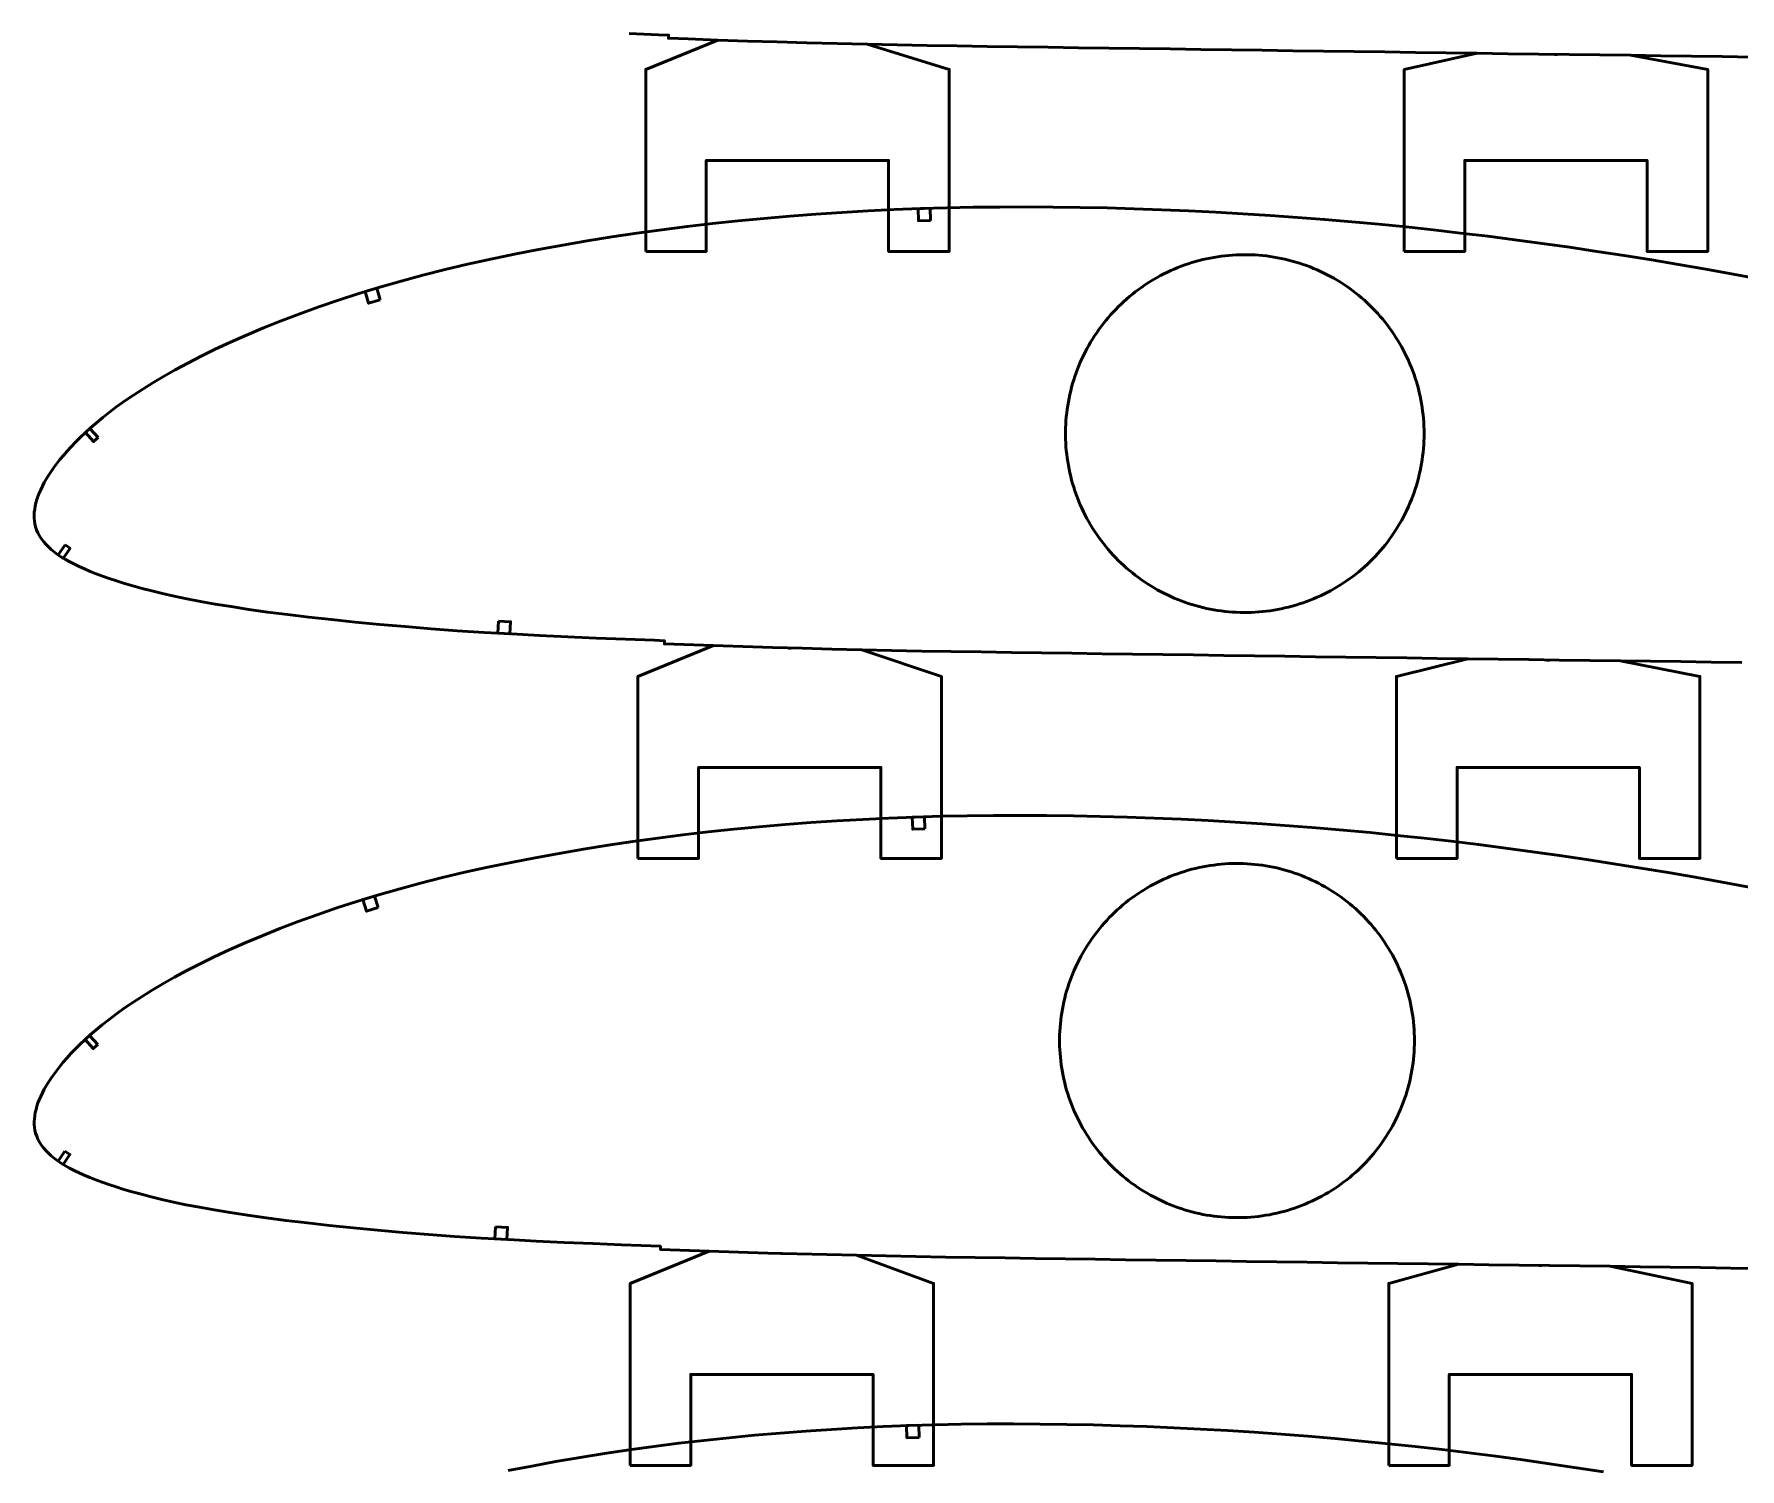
# Model space of a CAD drawing. Header units: metres. Extents: x -32 to 1074, y -15727 to -24.
# Drawn here: x -2 to 560, y -2441 to -1968 of the extents above; entities that cross this region are included whole.
import ezdxf

# ---------------------------------------------------------------- set-up
doc = ezdxf.new("R2010")
doc.units = ezdxf.units.M
doc.layers.add('Layer', color=7, linetype='Continuous', lineweight=50)

msp = doc.modelspace()

# ---------------------------------------------------------------- linework, layer by layer
at = {"layer": 'Layer', "color": 1}
for p, q in [((249.87, -1971.11), (249.87, -1971.61)), ((499.87, -1975.04), (499.87, -1975.54)), ((247.3, -2170.63), (247.3, -2171.13)), ((497.3, -2174.57), (497.3, -2175.07)), ((244.74, -2370.15), (244.74, -2370.65)), ((494.74, -2374.09), (494.74, -2374.59))]:
    msp.add_line(p, q, dxfattribs=at)
at = {"layer": 'Layer'}
for points in [[(194.39, -1968.19), (204.11, -1968.57), (207.37, -1968.69), (207.33, -1969.74), (213.83, -1969.98), (223.61, -1970.33), (233.37, -1970.65), (243.17, -1970.94), (253.01, -1971.2), (262.9, -1971.44), (272.8, -1971.68), (282.7, -1971.9), (292.58, -1972.1), (302.49, -1972.27), (312.44, -1972.42), (322.44, -1972.56), (332.46, -1972.71), (342.5, -1972.86), (352.55, -1973.01), (362.63, -1973.15), (372.74, -1973.28), (382.85, -1973.42), (392.96, -1973.56), (403.07, -1973.71), (413.19, -1973.86), (423.29, -1974), (433.4, -1974.14), (443.51, -1974.27), (453.62, -1974.4), (463.73, -1974.54), (473.85, -1974.69), (483.96, -1974.83), (494.07, -1974.97), (504.18, -1975.1), (514.29, -1975.23), (524.39, -1975.36), (534.47, -1975.49), (544.55, -1975.64), (554.63, -1975.8), (564.7, -1975.96)], [(194.39, -1968.19), (204.11, -1968.57), (207.37, -1968.69), (207.33, -1969.74), (213.83, -1969.98), (223.61, -1970.33), (233.37, -1970.65), (243.17, -1970.94), (253.01, -1971.2), (262.9, -1971.44), (272.8, -1971.68), (282.7, -1971.9), (292.58, -1972.1), (302.49, -1972.27), (312.44, -1972.42), (322.44, -1972.56), (332.46, -1972.71), (342.5, -1972.86), (352.55, -1973.01), (362.63, -1973.15), (372.74, -1973.28), (382.85, -1973.42), (392.96, -1973.56), (403.07, -1973.71), (413.19, -1973.86), (423.29, -1974), (433.4, -1974.14), (443.51, -1974.27), (453.62, -1974.4), (463.73, -1974.54), (473.85, -1974.69), (483.96, -1974.83), (494.07, -1974.97), (504.18, -1975.1), (514.29, -1975.23), (524.39, -1975.36), (534.47, -1975.49), (544.55, -1975.64), (554.63, -1975.8), (564.7, -1975.96)], [(567.2, -2049.13), (558.26, -2047.47), (549.28, -2045.85), (540.29, -2044.29), (531.3, -2042.79), (522.3, -2041.34), (513.3, -2039.95), (504.31, -2038.62), (495.32, -2037.35), (486.34, -2036.14), (477.37, -2034.99), (468.39, -2033.91), (459.43, -2032.89), (450.46, -2031.93), (441.5, -2031.04), (432.54, -2030.21), (423.59, -2029.45), (414.63, -2028.75), (405.66, -2028.12), (396.69, -2027.55), (387.73, -2027.05), (378.77, -2026.6), (369.82, -2026.23), (360.88, -2025.92), (351.96, -2025.67), (343.05, -2025.49), (334.16, -2025.38), (325.31, -2025.33), (316.52, -2025.35), (307.78, -2025.44), (299.1, -2025.61), (290.44, -2025.88), (281.79, -2026.22), (273.15, -2026.65), (264.53, -2027.15), (255.93, -2027.72), (247.36, -2028.38), (238.83, -2029.12), (230.34, -2029.93), (221.89, -2030.82), (213.5, -2031.79), (205.16, -2032.84), (196.89, -2033.98), (188.69, -2035.19), (180.56, -2036.5), (172.48, -2037.9), (164.47, -2039.37), (156.55, -2040.91), (148.78, -2042.52), (141.16, -2044.19), (133.7, -2045.95), (126.39, -2047.8), (119.23, -2049.73), (112.21, -2051.75), (105.34, -2053.85), (98.64, -2056.01), (92.14, -2058.24), (85.83, -2060.53), (79.73, -2062.86), (73.88, -2065.21), (68.29, -2067.55), (62.99, -2069.89), (57.99, -2072.21), (53.29, -2074.5), (48.89, -2076.76), (44.78, -2078.99), (40.95, -2081.16), (37.38, -2083.28), (34.07, -2085.33), (31, -2087.32), (28.17, -2089.25), (25.55, -2091.12), (23.13, -2092.95), (20.88, -2094.73), (18.8, -2096.46), (16.87, -2098.13), (15.08, -2099.75), (13.42, -2101.32), (11.88, -2102.85), (10.46, -2104.33), (9.14, -2105.78), (7.92, -2107.2), (6.78, -2108.58), (5.74, -2109.91), (4.77, -2111.23), (3.88, -2112.52), (3.04, -2113.77), (2.29, -2114.97), (1.62, -2116.15), (1.01, -2117.34), (0.44, -2118.51), (-0.06, -2119.61), (-0.48, -2120.69), (-0.83, -2121.77), (-1.12, -2122.85), (-1.36, -2123.89), (-1.54, -2124.91), (-1.66, -2125.92), (-1.73, -2126.87), (-1.73, -2127.83), (-1.65, -2128.79), (-1.49, -2129.77), (-1.23, -2130.75), (-0.9, -2131.73), (-0.48, -2132.7), (0.03, -2133.65), (0.63, -2134.6), (1.33, -2135.52), (2.11, -2136.44), (2.99, -2137.33), (3.94, -2138.21), (4.98, -2139.07), (6.1, -2139.9), (7.31, -2140.72), (8.63, -2141.51), (10.04, -2142.3), (11.55, -2143.07), (13.17, -2143.84), (14.9, -2144.61), (16.74, -2145.39), (18.71, -2146.18), (20.8, -2146.97), (23.04, -2147.77), (25.45, -2148.56), (28.04, -2149.36), (30.83, -2150.17), (33.85, -2150.99), (37.11, -2151.84), (40.63, -2152.7), (44.44, -2153.57), (48.58, -2154.44), (53.07, -2155.31), (57.95, -2156.17), (63.27, -2157.03), (69.01, -2157.91), (75.19, -2158.79), (81.79, -2159.66), (88.81, -2160.49), (96.25, -2161.3), (104.07, -2162.09), (112.2, -2162.86), (120.56, -2163.61), (129.09, -2164.31), (137.76, -2164.95), (146.59, -2165.51), (155.62, -2166.02), (164.81, -2166.5), (174.13, -2166.95), (183.57, -2167.36), (193.14, -2167.75), (202.8, -2168.12), (206.04, -2168.24), (206, -2169.29), (212.46, -2169.53), (222.17, -2169.88), (231.88, -2170.2), (241.61, -2170.48), (251.39, -2170.74), (261.21, -2170.98), (271.05, -2171.22), (280.88, -2171.44), (290.71, -2171.64), (300.55, -2171.8), (310.44, -2171.95), (320.37, -2172.09), (330.33, -2172.24), (340.3, -2172.39), (350.29, -2172.54), (360.31, -2172.68), (370.34, -2172.81), (380.39, -2172.94), (390.44, -2173.09), (400.49, -2173.23), (410.54, -2173.38), (420.58, -2173.52), (430.62, -2173.66), (440.66, -2173.79), (450.71, -2173.92), (460.76, -2174.06), (470.81, -2174.21), (480.86, -2174.35), (490.9, -2174.49), (500.95, -2174.62), (510.99, -2174.74), (521.02, -2174.87), (531.05, -2175.01), (541.06, -2175.15), (551.07, -2175.31), (561.08, -2175.47)], [(567.2, -2049.13), (558.26, -2047.47), (549.28, -2045.85), (540.29, -2044.29), (531.3, -2042.79), (522.3, -2041.34), (513.3, -2039.95), (504.31, -2038.62), (495.32, -2037.35), (486.34, -2036.14), (477.37, -2034.99), (468.39, -2033.91), (459.43, -2032.89), (450.46, -2031.93), (441.5, -2031.04), (432.54, -2030.21), (423.59, -2029.45), (414.63, -2028.75), (405.66, -2028.12), (396.69, -2027.55), (387.73, -2027.05), (378.77, -2026.6), (369.82, -2026.23), (360.88, -2025.92), (351.96, -2025.67), (343.05, -2025.49), (334.16, -2025.38), (325.31, -2025.33), (316.52, -2025.35), (307.78, -2025.44), (299.1, -2025.61), (290.44, -2025.88), (281.79, -2026.22), (273.15, -2026.65), (264.53, -2027.15), (255.93, -2027.72), (247.36, -2028.38), (238.83, -2029.12), (230.34, -2029.93), (221.89, -2030.82), (213.5, -2031.79), (205.16, -2032.84), (196.89, -2033.98), (188.69, -2035.19), (180.56, -2036.5), (172.48, -2037.9), (164.47, -2039.37), (156.55, -2040.91), (148.78, -2042.52), (141.16, -2044.19), (133.7, -2045.95), (126.39, -2047.8), (119.23, -2049.73), (112.21, -2051.75), (105.34, -2053.85), (98.64, -2056.01), (92.14, -2058.24), (85.83, -2060.53), (79.73, -2062.86), (73.88, -2065.21), (68.29, -2067.55), (62.99, -2069.89), (57.99, -2072.21), (53.29, -2074.5), (48.89, -2076.76), (44.78, -2078.99), (40.95, -2081.16), (37.38, -2083.28), (34.07, -2085.33), (31, -2087.32), (28.17, -2089.25), (25.55, -2091.12), (23.13, -2092.95), (20.88, -2094.73), (18.8, -2096.46), (16.87, -2098.13), (15.08, -2099.75), (13.42, -2101.32), (11.88, -2102.85), (10.46, -2104.33), (9.14, -2105.78), (7.92, -2107.2), (6.78, -2108.58), (5.74, -2109.91), (4.77, -2111.23), (3.88, -2112.52), (3.04, -2113.77), (2.29, -2114.97), (1.62, -2116.15), (1.01, -2117.34), (0.44, -2118.51), (-0.06, -2119.61), (-0.48, -2120.69), (-0.83, -2121.77), (-1.12, -2122.85), (-1.36, -2123.89), (-1.54, -2124.91), (-1.66, -2125.92), (-1.73, -2126.87), (-1.73, -2127.83), (-1.65, -2128.79), (-1.49, -2129.77), (-1.23, -2130.75), (-0.9, -2131.73), (-0.48, -2132.7), (0.03, -2133.65), (0.63, -2134.6), (1.33, -2135.52), (2.11, -2136.44), (2.99, -2137.33), (3.94, -2138.21), (4.98, -2139.07), (6.1, -2139.9), (7.31, -2140.72), (8.63, -2141.51), (10.04, -2142.3), (11.55, -2143.07), (13.17, -2143.84), (14.9, -2144.61), (16.74, -2145.39), (18.71, -2146.18), (20.8, -2146.97), (23.04, -2147.77), (25.45, -2148.56), (28.04, -2149.36), (30.83, -2150.17), (33.85, -2150.99), (37.11, -2151.84), (40.63, -2152.7), (44.44, -2153.57), (48.58, -2154.44), (53.07, -2155.31), (57.95, -2156.17), (63.27, -2157.03), (69.01, -2157.91), (75.19, -2158.79), (81.79, -2159.66), (88.81, -2160.49), (96.25, -2161.3), (104.07, -2162.09), (112.2, -2162.86), (120.56, -2163.61), (129.09, -2164.31), (137.76, -2164.95), (146.59, -2165.51), (155.62, -2166.02), (164.81, -2166.5), (174.13, -2166.95), (183.57, -2167.36), (193.14, -2167.75), (202.8, -2168.12), (206.04, -2168.24), (206, -2169.29), (212.46, -2169.53), (222.17, -2169.88), (231.88, -2170.2), (241.61, -2170.48), (251.39, -2170.74), (261.21, -2170.98), (271.05, -2171.22), (280.88, -2171.44), (290.71, -2171.64), (300.55, -2171.8), (310.44, -2171.95), (320.37, -2172.09), (330.33, -2172.24), (340.3, -2172.39), (350.29, -2172.54), (360.31, -2172.68), (370.34, -2172.81), (380.39, -2172.94), (390.44, -2173.09), (400.49, -2173.23), (410.54, -2173.38), (420.58, -2173.52), (430.62, -2173.66), (440.66, -2173.79), (450.71, -2173.92), (460.76, -2174.06), (470.81, -2174.21), (480.86, -2174.35), (490.9, -2174.49), (500.95, -2174.62), (510.99, -2174.74), (521.02, -2174.87), (531.05, -2175.01), (541.06, -2175.15), (551.07, -2175.31), (561.08, -2175.47)], [(293.72, -2029.78), (289.72, -2029.9), (289.6, -2025.9), (293.6, -2025.78), (293.72, -2029.78)], [(112.36, -2055.88), (108.53, -2057.05), (107.37, -2053.23), (111.19, -2052.06), (112.36, -2055.88)], [(19.36, -2101.26), (17.88, -2102.61), (15.19, -2099.64), (16.68, -2098.3), (19.36, -2101.26)], [(8.46, -2136.67), (10.12, -2137.79), (7.9, -2141.11), (6.24, -2140), (8.46, -2136.67)], [(151.35, -2161.77), (155.34, -2162), (155.11, -2165.99), (151.12, -2165.77), (151.35, -2161.77)], [(563.54, -2249.47), (554.65, -2247.81), (545.74, -2246.21), (536.8, -2244.66), (527.87, -2243.17), (518.92, -2241.73), (509.98, -2240.35), (501.05, -2239.02), (492.12, -2237.76), (483.2, -2236.56), (474.28, -2235.42), (465.37, -2234.34), (456.46, -2233.33), (447.55, -2232.38), (438.65, -2231.49), (429.75, -2230.67), (420.85, -2229.91), (411.95, -2229.22), (403.04, -2228.6), (394.13, -2228.03), (385.22, -2227.53), (376.32, -2227.09), (367.43, -2226.71), (358.55, -2226.4), (349.68, -2226.16), (340.83, -2225.98), (332, -2225.87), (323.21, -2225.82), (314.48, -2225.84), (305.8, -2225.93), (297.17, -2226.1), (288.56, -2226.36), (279.97, -2226.71), (271.39, -2227.13), (262.82, -2227.63), (254.28, -2228.2), (245.77, -2228.85), (237.29, -2229.58), (228.85, -2230.39), (220.46, -2231.27), (212.12, -2232.24), (203.84, -2233.29), (195.62, -2234.41), (187.47, -2235.62), (179.39, -2236.92), (171.37, -2238.31), (163.4, -2239.78), (155.54, -2241.3), (147.82, -2242.9), (140.25, -2244.56), (132.84, -2246.31), (125.58, -2248.14), (118.46, -2250.06), (111.48, -2252.07), (104.66, -2254.15), (98.01, -2256.31), (91.54, -2258.52), (85.28, -2260.79), (79.22, -2263.11), (73.4, -2265.44), (67.85, -2267.77), (62.58, -2270.09), (57.62, -2272.39), (52.95, -2274.67), (48.58, -2276.92), (44.5, -2279.13), (40.69, -2281.29), (37.14, -2283.39), (33.85, -2285.43), (30.81, -2287.41), (27.99, -2289.33), (25.39, -2291.19), (22.98, -2293.01), (20.75, -2294.77), (18.68, -2296.49), (16.77, -2298.15), (14.99, -2299.76), (13.34, -2301.32), (11.81, -2302.84), (10.4, -2304.31), (9.09, -2305.75), (7.87, -2307.16), (6.75, -2308.53), (5.71, -2309.85), (4.75, -2311.16), (3.86, -2312.44), (3.03, -2313.69), (2.28, -2314.88), (1.61, -2316.05), (1.01, -2317.23), (0.45, -2318.39), (-0.05, -2319.49), (-0.47, -2320.55), (-0.81, -2321.63), (-1.1, -2322.7), (-1.34, -2323.74), (-1.52, -2324.75), (-1.64, -2325.76), (-1.71, -2326.7), (-1.71, -2327.65), (-1.63, -2328.61), (-1.47, -2329.57), (-1.22, -2330.55), (-0.88, -2331.52), (-0.46, -2332.48), (0.04, -2333.43), (0.63, -2334.37), (1.33, -2335.29), (2.11, -2336.19), (2.97, -2337.08), (3.92, -2337.96), (4.95, -2338.81), (6.06, -2339.64), (7.27, -2340.45), (8.57, -2341.24), (9.98, -2342.01), (11.48, -2342.78), (13.09, -2343.55), (14.81, -2344.32), (16.64, -2345.09), (18.59, -2345.87), (20.67, -2346.66), (22.9, -2347.45), (25.28, -2348.24), (27.86, -2349.03), (30.64, -2349.83), (33.64, -2350.65), (36.87, -2351.49), (40.37, -2352.35), (44.16, -2353.21), (48.26, -2354.08), (52.73, -2354.94), (57.58, -2355.79), (62.86, -2356.65), (68.57, -2357.53), (74.7, -2358.4), (81.26, -2359.26), (88.24, -2360.09), (95.63, -2360.9), (103.4, -2361.68), (111.48, -2362.45), (119.78, -2363.19), (128.26, -2363.88), (136.87, -2364.52), (145.65, -2365.08), (154.61, -2365.59), (163.74, -2366.06), (173.01, -2366.51), (182.39, -2366.91), (191.89, -2367.3), (201.49, -2367.67), (204.71, -2367.79), (204.67, -2368.84), (211.09, -2369.08), (220.74, -2369.42), (230.38, -2369.74), (240.05, -2370.02), (249.76, -2370.28), (259.52, -2370.52), (269.3, -2370.75), (279.07, -2370.97), (288.83, -2371.17), (298.61, -2371.34), (308.43, -2371.48), (318.3, -2371.62), (328.19, -2371.77), (338.11, -2371.92), (348.03, -2372.07), (357.98, -2372.2), (367.95, -2372.34), (377.93, -2372.47), (387.92, -2372.61), (397.9, -2372.76), (407.89, -2372.9), (417.86, -2373.05), (427.83, -2373.18), (437.82, -2373.31), (447.8, -2373.44), (457.78, -2373.58), (467.77, -2373.72), (477.75, -2373.87), (487.73, -2374), (497.71, -2374.13), (507.69, -2374.26), (517.66, -2374.38), (527.62, -2374.52), (537.56, -2374.67), (547.51, -2374.82), (557.45, -2374.98), (567.39, -2375.15)], [(563.54, -2249.47), (554.65, -2247.81), (545.74, -2246.21), (536.8, -2244.66), (527.87, -2243.17), (518.92, -2241.73), (509.98, -2240.35), (501.05, -2239.02), (492.12, -2237.76), (483.2, -2236.56), (474.28, -2235.42), (465.37, -2234.34), (456.46, -2233.33), (447.55, -2232.38), (438.65, -2231.49), (429.75, -2230.67), (420.85, -2229.91), (411.95, -2229.22), (403.04, -2228.6), (394.13, -2228.03), (385.22, -2227.53), (376.32, -2227.09), (367.43, -2226.71), (358.55, -2226.4), (349.68, -2226.16), (340.83, -2225.98), (332, -2225.87), (323.21, -2225.82), (314.48, -2225.84), (305.8, -2225.93), (297.17, -2226.1), (288.56, -2226.36), (279.97, -2226.71), (271.39, -2227.13), (262.82, -2227.63), (254.28, -2228.2), (245.77, -2228.85), (237.29, -2229.58), (228.85, -2230.39), (220.46, -2231.27), (212.12, -2232.24), (203.84, -2233.29), (195.62, -2234.41), (187.47, -2235.62), (179.39, -2236.92), (171.37, -2238.31), (163.4, -2239.78), (155.54, -2241.3), (147.82, -2242.9), (140.25, -2244.56), (132.84, -2246.31), (125.58, -2248.14), (118.46, -2250.06), (111.48, -2252.07), (104.66, -2254.15), (98.01, -2256.31), (91.54, -2258.52), (85.28, -2260.79), (79.22, -2263.11), (73.4, -2265.44), (67.85, -2267.77), (62.58, -2270.09), (57.62, -2272.39), (52.95, -2274.67), (48.58, -2276.92), (44.5, -2279.13), (40.69, -2281.29), (37.14, -2283.39), (33.85, -2285.43), (30.81, -2287.41), (27.99, -2289.33), (25.39, -2291.19), (22.98, -2293.01), (20.75, -2294.77), (18.68, -2296.49), (16.77, -2298.15), (14.99, -2299.76), (13.34, -2301.32), (11.81, -2302.84), (10.4, -2304.31), (9.09, -2305.75), (7.87, -2307.16), (6.75, -2308.53), (5.71, -2309.85), (4.75, -2311.16), (3.86, -2312.44), (3.03, -2313.69), (2.28, -2314.88), (1.61, -2316.05), (1.01, -2317.23), (0.45, -2318.39), (-0.05, -2319.49), (-0.47, -2320.55), (-0.81, -2321.63), (-1.1, -2322.7), (-1.34, -2323.74), (-1.52, -2324.75), (-1.64, -2325.76), (-1.71, -2326.7), (-1.71, -2327.65), (-1.63, -2328.61), (-1.47, -2329.57), (-1.22, -2330.55), (-0.88, -2331.52), (-0.46, -2332.48), (0.04, -2333.43), (0.63, -2334.37), (1.33, -2335.29), (2.11, -2336.19), (2.97, -2337.08), (3.92, -2337.96), (4.95, -2338.81), (6.06, -2339.64), (7.27, -2340.45), (8.57, -2341.24), (9.98, -2342.01), (11.48, -2342.78), (13.09, -2343.55), (14.81, -2344.32), (16.64, -2345.09), (18.59, -2345.87), (20.67, -2346.66), (22.9, -2347.45), (25.28, -2348.24), (27.86, -2349.03), (30.64, -2349.83), (33.64, -2350.65), (36.87, -2351.49), (40.37, -2352.35), (44.16, -2353.21), (48.26, -2354.08), (52.73, -2354.94), (57.58, -2355.79), (62.86, -2356.65), (68.57, -2357.53), (74.7, -2358.4), (81.26, -2359.26), (88.24, -2360.09), (95.63, -2360.9), (103.4, -2361.68), (111.48, -2362.45), (119.78, -2363.19), (128.26, -2363.88), (136.87, -2364.52), (145.65, -2365.08), (154.61, -2365.59), (163.74, -2366.06), (173.01, -2366.51), (182.39, -2366.91), (191.89, -2367.3), (201.49, -2367.67), (204.71, -2367.79), (204.67, -2368.84), (211.09, -2369.08), (220.74, -2369.42), (230.38, -2369.74), (240.05, -2370.02), (249.76, -2370.28), (259.52, -2370.52), (269.3, -2370.75), (279.07, -2370.97), (288.83, -2371.17), (298.61, -2371.34), (308.43, -2371.48), (318.3, -2371.62), (328.19, -2371.77), (338.11, -2371.92), (348.03, -2372.07), (357.98, -2372.2), (367.95, -2372.34), (377.93, -2372.47), (387.92, -2372.61), (397.9, -2372.76), (407.89, -2372.9), (417.86, -2373.05), (427.83, -2373.18), (437.82, -2373.31), (447.8, -2373.44), (457.78, -2373.58), (467.77, -2373.72), (477.75, -2373.87), (487.73, -2374), (497.71, -2374.13), (507.69, -2374.26), (517.66, -2374.38), (527.62, -2374.52), (537.56, -2374.67), (547.51, -2374.82), (557.45, -2374.98), (567.39, -2375.15)], [(291.83, -2230.27), (287.84, -2230.39), (287.71, -2226.39), (291.71, -2226.27), (291.83, -2230.27)], [(111.66, -2256.2), (107.83, -2257.37), (106.66, -2253.54), (110.49, -2252.37), (111.66, -2256.2)], [(19.27, -2301.28), (17.78, -2302.62), (15.1, -2299.65), (16.58, -2298.31), (19.27, -2301.28)], [(8.42, -2336.4), (10.08, -2337.52), (7.86, -2340.84), (6.2, -2339.73), (8.42, -2336.4)], [(150.36, -2361.34), (154.35, -2361.57), (154.13, -2365.56), (150.13, -2365.33), (150.36, -2361.34)], [(515.55, -2442.12), (506.67, -2440.74), (497.79, -2439.43), (488.92, -2438.17), (480.06, -2436.98), (471.2, -2435.85), (462.34, -2434.78), (453.49, -2433.77), (444.64, -2432.83), (435.8, -2431.95), (426.96, -2431.13), (418.12, -2430.38), (409.27, -2429.69), (400.42, -2429.07), (391.57, -2428.51), (382.72, -2428.01), (373.87, -2427.57), (365.04, -2427.2), (356.22, -2426.89), (347.41, -2426.65), (338.62, -2426.47), (329.84, -2426.36), (321.11, -2426.31), (312.43, -2426.33), (303.81, -2426.42), (295.24, -2426.59), (286.69, -2426.85), (278.15, -2427.2), (269.62, -2427.61), (261.11, -2428.11), (252.63, -2428.68), (244.17, -2429.33), (235.75, -2430.05), (227.36, -2430.85), (219.03, -2431.73), (210.74, -2432.69), (202.52, -2433.73), (194.35, -2434.85), (186.25, -2436.05), (178.23, -2437.34), (170.26, -2438.72), (162.34, -2440.18), (154.53, -2441.7)], [(515.55, -2442.12), (506.67, -2440.74), (497.79, -2439.43), (488.92, -2438.17), (480.06, -2436.98), (471.2, -2435.85), (462.34, -2434.78), (453.49, -2433.77), (444.64, -2432.83), (435.8, -2431.95), (426.96, -2431.13), (418.12, -2430.38), (409.27, -2429.69), (400.42, -2429.07), (391.57, -2428.51), (382.72, -2428.01), (373.87, -2427.57), (365.04, -2427.2), (356.22, -2426.89), (347.41, -2426.65), (338.62, -2426.47), (329.84, -2426.36), (321.11, -2426.31), (312.43, -2426.33), (303.81, -2426.42), (295.24, -2426.59), (286.69, -2426.85), (278.15, -2427.2), (269.62, -2427.61), (261.11, -2428.11), (252.63, -2428.68), (244.17, -2429.33), (235.75, -2430.05), (227.36, -2430.85), (219.03, -2431.73), (210.74, -2432.69), (202.52, -2433.73), (194.35, -2434.85), (186.25, -2436.05), (178.23, -2437.34), (170.26, -2438.72), (162.34, -2440.18), (154.53, -2441.7)], [(289.95, -2430.76), (285.95, -2430.88), (285.83, -2426.88), (289.83, -2426.76), (289.95, -2430.76)]]:
    msp.add_lwpolyline(points, dxfattribs=at)
at = {"layer": 'Layer', "color": 1}
for points in [[(199.87, -2040), (199.87, -1980), (223.61, -1970.33), (233.37, -1970.65), (243.17, -1970.94), (253.01, -1971.2), (262.9, -1971.44), (272.8, -1971.68), (299.87, -1980), (299.87, -2040), (279.92, -2040), (279.92, -2010), (219.82, -2010), (219.82, -2040)], [(449.87, -2040), (449.87, -1980), (473.85, -1974.69), (483.96, -1974.83), (494.07, -1974.97), (504.18, -1975.1), (514.29, -1975.23), (524.39, -1975.36), (549.87, -1980), (549.87, -2040), (529.92, -2040), (529.92, -2010), (469.82, -2010), (469.82, -2040)], [(197.3, -2240), (197.3, -2180), (222.17, -2169.88), (231.88, -2170.2), (241.61, -2170.48), (251.39, -2170.74), (261.21, -2170.98), (271.05, -2171.22), (297.3, -2180), (297.3, -2240), (277.35, -2240), (277.35, -2210), (217.25, -2210), (217.25, -2240)], [(447.3, -2240), (447.3, -2180), (470.81, -2174.21), (480.86, -2174.35), (490.9, -2174.49), (500.95, -2174.62), (510.99, -2174.74), (521.02, -2174.87), (547.3, -2180), (547.3, -2240), (527.35, -2240), (527.35, -2210), (467.25, -2210), (467.25, -2240)], [(194.74, -2440), (194.74, -2380), (220.74, -2369.42), (230.38, -2369.74), (240.05, -2370.02), (249.76, -2370.28), (259.52, -2370.52), (269.3, -2370.75), (294.74, -2380), (294.74, -2440), (274.79, -2440), (274.79, -2410), (214.69, -2410), (214.69, -2440)], [(444.74, -2440), (444.74, -2380), (467.77, -2373.72), (477.75, -2373.87), (487.73, -2374), (497.71, -2374.13), (507.69, -2374.26), (517.66, -2374.38), (544.74, -2380), (544.74, -2440), (524.79, -2440), (524.79, -2410), (464.69, -2410), (464.69, -2440)]]:
    msp.add_lwpolyline(points, close=True, dxfattribs=at)
at = {"layer": 'Layer'}
for points in [[(456.4, -2100), (456.39, -2098.76), (456.35, -2097.52), (456.28, -2096.29), (456.19, -2095.05), (456.07, -2093.82), (455.93, -2092.59), (455.76, -2091.36), (455.57, -2090.14), (455.35, -2088.92), (455.1, -2087.7), (454.83, -2086.49), (454.53, -2085.29), (454.21, -2084.09), (453.86, -2082.9), (453.49, -2081.72), (453.09, -2080.55), (452.67, -2079.38), (452.22, -2078.23), (451.75, -2077.08), (451.26, -2075.95), (450.74, -2074.82), (450.2, -2073.71), (449.63, -2072.6), (449.04, -2071.51), (448.43, -2070.43), (447.8, -2069.37), (447.14, -2068.32), (446.46, -2067.28), (445.76, -2066.26), (445.04, -2065.25), (444.3, -2064.25), (443.53, -2063.28), (442.75, -2062.32), (441.95, -2061.37), (441.12, -2060.44), (440.28, -2059.53), (439.42, -2058.64), (438.54, -2057.77), (437.64, -2056.91), (436.72, -2056.08), (435.79, -2055.26), (434.84, -2054.46), (433.87, -2053.69), (432.89, -2052.93), (431.89, -2052.2), (430.87, -2051.48), (429.84, -2050.79), (428.8, -2050.12), (427.74, -2049.47), (426.67, -2048.84), (425.59, -2048.24), (424.49, -2047.65), (423.38, -2047.1), (422.26, -2046.56), (421.13, -2046.05), (419.99, -2045.56), (418.84, -2045.1), (417.68, -2044.66), (416.51, -2044.24), (415.33, -2043.85), (414.14, -2043.49), (412.95, -2043.15), (411.75, -2042.83), (410.54, -2042.54), (409.33, -2042.28), (408.11, -2042.04), (406.88, -2041.83), (405.66, -2041.64), (404.43, -2041.47), (403.19, -2041.34), (401.95, -2041.23), (400.72, -2041.14), (399.48, -2041.08), (398.23, -2041.05), (396.99, -2041.05), (395.75, -2041.07), (394.51, -2041.11), (393.27, -2041.18), (392.03, -2041.28), (390.8, -2041.4), (389.56, -2041.55), (388.33, -2041.73), (387.11, -2041.93), (385.89, -2042.16), (384.67, -2042.41), (383.46, -2042.68), (382.26, -2042.99), (381.06, -2043.32), (379.87, -2043.67), (378.69, -2044.05), (377.51, -2044.45), (376.35, -2044.88), (375.19, -2045.33), (374.04, -2045.8), (372.91, -2046.3), (371.78, -2046.83), (370.67, -2047.37), (369.56, -2047.94), (368.47, -2048.54), (367.4, -2049.15), (366.33, -2049.79), (365.28, -2050.45), (364.24, -2051.13), (363.22, -2051.84), (362.22, -2052.56), (361.22, -2053.31), (360.25, -2054.07), (359.29, -2054.86), (358.35, -2055.67), (357.42, -2056.49), (356.51, -2057.34), (355.62, -2058.2), (354.75, -2059.09), (353.9, -2059.99), (353.07, -2060.91), (352.25, -2061.84), (351.46, -2062.79), (350.69, -2063.76), (349.93, -2064.75), (349.2, -2065.75), (348.49, -2066.77), (347.8, -2067.8), (347.13, -2068.84), (346.49, -2069.9), (345.87, -2070.97), (345.27, -2072.06), (344.69, -2073.15), (344.14, -2074.26), (343.61, -2075.38), (343.1, -2076.51), (342.62, -2077.65), (342.16, -2078.8), (341.72, -2079.97), (341.31, -2081.14), (340.93, -2082.31), (340.57, -2083.5), (340.23, -2084.69), (339.92, -2085.89), (339.64, -2087.1), (339.38, -2088.31), (339.15, -2089.53), (338.94, -2090.75), (338.76, -2091.97), (338.6, -2093.2), (338.47, -2094.43), (338.37, -2095.67), (338.29, -2096.9), (338.24, -2098.14), (338.21, -2099.38), (338.21, -2100.62), (338.24, -2101.86), (338.29, -2103.1), (338.37, -2104.33), (338.47, -2105.57), (338.6, -2106.8), (338.76, -2108.03), (338.94, -2109.25), (339.15, -2110.47), (339.38, -2111.69), (339.64, -2112.9), (339.92, -2114.11), (340.23, -2115.31), (340.57, -2116.5), (340.93, -2117.69), (341.31, -2118.86), (341.72, -2120.03), (342.16, -2121.2), (342.62, -2122.35), (343.1, -2123.49), (343.61, -2124.62), (344.14, -2125.74), (344.69, -2126.85), (345.27, -2127.94), (345.87, -2129.03), (346.49, -2130.1), (347.13, -2131.16), (347.8, -2132.2), (348.49, -2133.23), (349.2, -2134.25), (349.93, -2135.25), (350.69, -2136.24), (351.46, -2137.21), (352.25, -2138.16), (353.07, -2139.09), (353.9, -2140.01), (354.75, -2140.91), (355.62, -2141.8), (356.51, -2142.66), (357.42, -2143.51), (358.35, -2144.33), (359.29, -2145.14), (360.25, -2145.93), (361.22, -2146.69), (362.22, -2147.44), (363.22, -2148.16), (364.24, -2148.87), (365.28, -2149.55), (366.33, -2150.21), (367.4, -2150.85), (368.47, -2151.46), (369.56, -2152.06), (370.67, -2152.63), (371.78, -2153.17), (372.91, -2153.7), (374.04, -2154.2), (375.19, -2154.67), (376.35, -2155.12), (377.51, -2155.55), (378.69, -2155.95), (379.87, -2156.33), (381.06, -2156.68), (382.26, -2157.01), (383.46, -2157.32), (384.67, -2157.59), (385.89, -2157.84), (387.11, -2158.07), (388.33, -2158.27), (389.56, -2158.45), (390.8, -2158.6), (392.03, -2158.72), (393.27, -2158.82), (394.51, -2158.89), (395.75, -2158.93), (396.99, -2158.95), (398.23, -2158.95), (399.48, -2158.92), (400.72, -2158.86), (401.95, -2158.77), (403.19, -2158.66), (404.43, -2158.53), (405.66, -2158.36), (406.88, -2158.17), (408.11, -2157.96), (409.33, -2157.72), (410.54, -2157.46), (411.75, -2157.17), (412.95, -2156.85), (414.14, -2156.51), (415.33, -2156.15), (416.51, -2155.76), (417.68, -2155.34), (418.84, -2154.9), (419.99, -2154.44), (421.13, -2153.95), (422.26, -2153.44), (423.38, -2152.9), (424.49, -2152.35), (425.59, -2151.76), (426.67, -2151.16), (427.74, -2150.53), (428.8, -2149.88), (429.84, -2149.21), (430.87, -2148.52), (431.89, -2147.8), (432.89, -2147.07), (433.87, -2146.31), (434.84, -2145.54), (435.79, -2144.74), (436.72, -2143.92), (437.64, -2143.09), (438.54, -2142.23), (439.42, -2141.36), (440.28, -2140.47), (441.12, -2139.56), (441.95, -2138.63), (442.75, -2137.68), (443.53, -2136.72), (444.3, -2135.75), (445.04, -2134.75), (445.76, -2133.74), (446.46, -2132.72), (447.14, -2131.68), (447.8, -2130.63), (448.43, -2129.57), (449.04, -2128.49), (449.63, -2127.4), (450.2, -2126.29), (450.74, -2125.18), (451.26, -2124.05), (451.75, -2122.92), (452.22, -2121.77), (452.67, -2120.62), (453.09, -2119.45), (453.49, -2118.28), (453.86, -2117.1), (454.21, -2115.91), (454.53, -2114.71), (454.83, -2113.51), (455.1, -2112.3), (455.35, -2111.08), (455.57, -2109.86), (455.76, -2108.64), (455.93, -2107.41), (456.07, -2106.18), (456.19, -2104.95), (456.28, -2103.71), (456.35, -2102.48), (456.39, -2101.24), (456.4, -2100)], [(453.22, -2300), (453.21, -2298.77), (453.17, -2297.55), (453.1, -2296.32), (453.01, -2295.1), (452.9, -2293.88), (452.76, -2292.66), (452.59, -2291.45), (452.4, -2290.24), (452.18, -2289.03), (451.93, -2287.83), (451.67, -2286.63), (451.37, -2285.44), (451.05, -2284.26), (450.71, -2283.08), (450.34, -2281.91), (449.95, -2280.75), (449.53, -2279.59), (449.09, -2278.45), (448.62, -2277.31), (448.13, -2276.19), (447.62, -2275.08), (447.08, -2273.97), (446.52, -2272.88), (445.94, -2271.8), (445.33, -2270.73), (444.71, -2269.68), (444.06, -2268.64), (443.39, -2267.61), (442.69, -2266.6), (441.98, -2265.6), (441.24, -2264.62), (440.49, -2263.65), (439.71, -2262.7), (438.92, -2261.76), (438.1, -2260.85), (437.27, -2259.95), (436.42, -2259.06), (435.54, -2258.2), (434.66, -2257.35), (433.75, -2256.52), (432.82, -2255.72), (431.88, -2254.93), (430.93, -2254.16), (429.95, -2253.41), (428.96, -2252.68), (427.96, -2251.97), (426.94, -2251.29), (425.91, -2250.62), (424.86, -2249.98), (423.8, -2249.36), (422.73, -2248.76), (421.64, -2248.19), (420.55, -2247.63), (419.44, -2247.11), (418.32, -2246.6), (417.19, -2246.12), (416.05, -2245.66), (414.9, -2245.22), (413.74, -2244.81), (412.58, -2244.43), (411.4, -2244.06), (410.22, -2243.73), (409.03, -2243.41), (407.84, -2243.13), (406.64, -2242.87), (405.43, -2242.63), (404.22, -2242.42), (403, -2242.23), (401.79, -2242.07), (400.56, -2241.94), (399.34, -2241.83), (398.11, -2241.74), (396.89, -2241.68), (395.66, -2241.65), (394.43, -2241.65), (393.2, -2241.67), (391.97, -2241.71), (390.75, -2241.78), (389.52, -2241.88), (388.3, -2242), (387.08, -2242.15), (385.86, -2242.32), (384.65, -2242.52), (383.44, -2242.74), (382.24, -2242.99), (381.04, -2243.27), (379.85, -2243.57), (378.66, -2243.89), (377.48, -2244.24), (376.31, -2244.62), (375.15, -2245.01), (374, -2245.44), (372.85, -2245.88), (371.72, -2246.35), (370.59, -2246.85), (369.48, -2247.37), (368.38, -2247.91), (367.29, -2248.47), (366.21, -2249.06), (365.14, -2249.67), (364.09, -2250.3), (363.05, -2250.95), (362.02, -2251.63), (361.01, -2252.33), (360.01, -2253.04), (359.03, -2253.78), (358.07, -2254.54), (357.12, -2255.32), (356.19, -2256.12), (355.27, -2256.94), (354.37, -2257.77), (353.49, -2258.63), (352.63, -2259.5), (351.79, -2260.39), (350.96, -2261.3), (350.16, -2262.23), (349.37, -2263.17), (348.6, -2264.13), (347.86, -2265.11), (347.13, -2266.1), (346.43, -2267.1), (345.75, -2268.12), (345.09, -2269.16), (344.45, -2270.21), (343.83, -2271.27), (343.24, -2272.34), (342.67, -2273.43), (342.12, -2274.52), (341.6, -2275.63), (341.09, -2276.75), (340.62, -2277.88), (340.16, -2279.02), (339.73, -2280.17), (339.33, -2281.33), (338.95, -2282.49), (338.59, -2283.67), (338.26, -2284.85), (337.95, -2286.03), (337.67, -2287.23), (337.41, -2288.43), (337.18, -2289.63), (336.98, -2290.84), (336.8, -2292.05), (336.64, -2293.27), (336.51, -2294.49), (336.41, -2295.71), (336.33, -2296.94), (336.28, -2298.16), (336.26, -2299.39), (336.26, -2300.61), (336.28, -2301.84), (336.33, -2303.06), (336.41, -2304.29), (336.51, -2305.51), (336.64, -2306.73), (336.8, -2307.95), (336.98, -2309.16), (337.18, -2310.37), (337.41, -2311.57), (337.67, -2312.77), (337.95, -2313.97), (338.26, -2315.15), (338.59, -2316.33), (338.95, -2317.51), (339.33, -2318.67), (339.73, -2319.83), (340.16, -2320.98), (340.62, -2322.12), (341.09, -2323.25), (341.6, -2324.37), (342.12, -2325.48), (342.67, -2326.57), (343.24, -2327.66), (343.83, -2328.73), (344.45, -2329.79), (345.09, -2330.84), (345.75, -2331.88), (346.43, -2332.9), (347.13, -2333.9), (347.86, -2334.89), (348.6, -2335.87), (349.37, -2336.83), (350.16, -2337.77), (350.96, -2338.7), (351.79, -2339.61), (352.63, -2340.5), (353.49, -2341.37), (354.37, -2342.23), (355.27, -2343.06), (356.19, -2343.88), (357.12, -2344.68), (358.07, -2345.46), (359.03, -2346.22), (360.01, -2346.96), (361.01, -2347.67), (362.02, -2348.37), (363.05, -2349.05), (364.09, -2349.7), (365.14, -2350.33), (366.21, -2350.94), (367.29, -2351.53), (368.38, -2352.09), (369.48, -2352.63), (370.59, -2353.15), (371.72, -2353.65), (372.85, -2354.12), (374, -2354.56), (375.15, -2354.99), (376.31, -2355.38), (377.48, -2355.76), (378.66, -2356.11), (379.85, -2356.43), (381.04, -2356.73), (382.24, -2357.01), (383.44, -2357.26), (384.65, -2357.48), (385.86, -2357.68), (387.08, -2357.85), (388.3, -2358), (389.52, -2358.12), (390.75, -2358.22), (391.97, -2358.29), (393.2, -2358.33), (394.43, -2358.35), (395.66, -2358.35), (396.89, -2358.32), (398.11, -2358.26), (399.34, -2358.17), (400.56, -2358.06), (401.79, -2357.93), (403, -2357.77), (404.22, -2357.58), (405.43, -2357.37), (406.64, -2357.13), (407.84, -2356.87), (409.03, -2356.59), (410.22, -2356.27), (411.4, -2355.94), (412.58, -2355.57), (413.74, -2355.19), (414.9, -2354.78), (416.05, -2354.34), (417.19, -2353.88), (418.32, -2353.4), (419.44, -2352.89), (420.55, -2352.37), (421.64, -2351.81), (422.73, -2351.24), (423.8, -2350.64), (424.86, -2350.02), (425.91, -2349.38), (426.94, -2348.71), (427.96, -2348.03), (428.96, -2347.32), (429.95, -2346.59), (430.93, -2345.84), (431.88, -2345.07), (432.82, -2344.28), (433.75, -2343.48), (434.66, -2342.65), (435.54, -2341.8), (436.42, -2340.94), (437.27, -2340.05), (438.1, -2339.15), (438.92, -2338.24), (439.71, -2337.3), (440.49, -2336.35), (441.24, -2335.38), (441.98, -2334.4), (442.69, -2333.4), (443.39, -2332.39), (444.06, -2331.36), (444.71, -2330.32), (445.33, -2329.27), (445.94, -2328.2), (446.52, -2327.12), (447.08, -2326.03), (447.62, -2324.92), (448.13, -2323.81), (448.62, -2322.69), (449.09, -2321.55), (449.53, -2320.41), (449.95, -2319.25), (450.34, -2318.09), (450.71, -2316.92), (451.05, -2315.74), (451.37, -2314.56), (451.67, -2313.37), (451.93, -2312.17), (452.18, -2310.97), (452.4, -2309.76), (452.59, -2308.55), (452.76, -2307.34), (452.9, -2306.12), (453.01, -2304.9), (453.1, -2303.68), (453.17, -2302.45), (453.21, -2301.23), (453.22, -2300)]]:
    msp.add_lwpolyline(points, close=True, dxfattribs=at)

doc.saveas('drawing.dxf')
